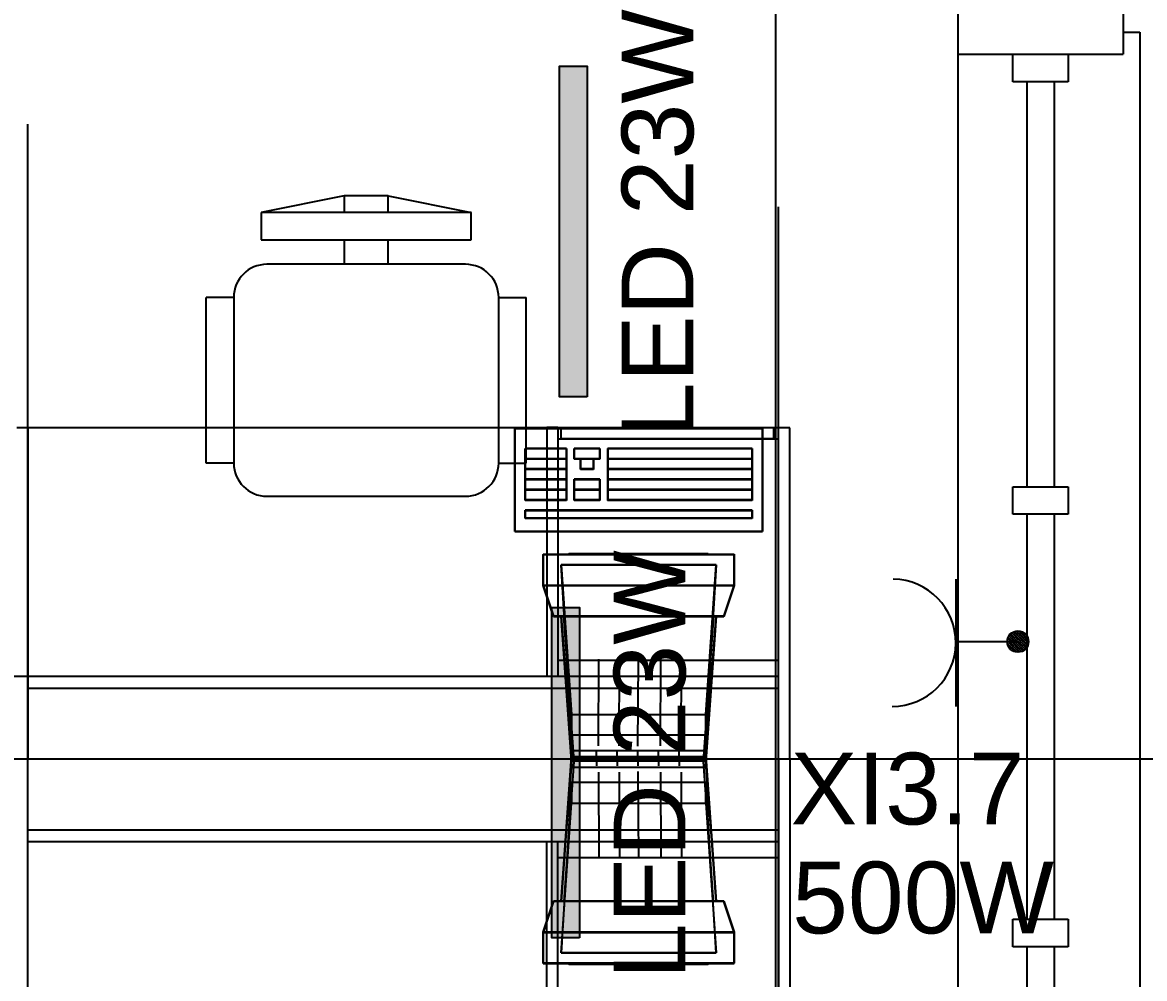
# Model space of a CAD drawing. Header units: metres. Extents: x -11 to 85, y -301 to 135.
# Drawn here: x 45.779 to 47.812, y -206.521 to -204.789 of the extents above; entities that cross this region are included whole.
import ezdxf

# ---------------------------------------------------------------- set-up
doc = ezdxf.new("R2010")
doc.units = ezdxf.units.M
doc.header["$LTSCALE"] = 0.036
doc.header["$PDMODE"] = 2
for name, color, linetype in [('arxitek isogeio', 252, 'Continuous'), ('DIMBLK', 252, 'Continuous'), ('electext', 20, 'Continuous'), ('hatch color', 252, 'Continuous'), ('HLEK-SYMBOL', 3, 'Continuous'), ('HLEK_FL001_SYMBOLS', 230, 'Continuous'), ('KYKLOFORHTES', 152, 'Continuous'), ('Parathira', 252, 'Continuous')]:
    doc.layers.add(name, color=color, linetype=linetype)
doc.styles.add('COMU-N', font='arial.ttf')
doc.styles.get("Standard").update_dxf_attribs({"font": 'arial.ttf'})
doc.dimstyles.new('CADWDOT', dxfattribs={"dimscale": 0.1, "dimtxt": 1.8, "dimasz": 0.08, "dimexe": 2, "dimexo": 0, "dimgap": 0.09, "dimtad": 0, "dimrnd": 0.001, "dimzin": 0, "dimdsep": 46, "dimtxsty": 'Standard', "dimblk1": 'ARTDIM', "dimblk2": 'ARTDIM', "dimsah": 1, "dimcen": 0.09, "dimdle": 0.05, "dimse1": 1, "dimse2": 1, "dimadec": 0, "dimazin": 0, "dimtfac": 1, "dimtmove": 0, "dimatfit": 3, "dimldrblk": 'ARTDIM', "dimfxl": 2, "dimtvp": 0.9999, "dimtolj": 1, "dimtzin": 0, "dimarcsym": 0})

# ---------------------------------------------------------------- blocks, each defined once
blk = doc.blocks.new('A$C52D13D70')
at = {"layer": 'Parathira'}
for p, q in [((-0.33, 0.04), (-0.33, -2.44)), ((-0.3, 0.04), (-0.33, 0.04)), ((-0.1, 0), (-0.2, 0)), ((-0.2, 0), (-0.2, -0.05)), ((-0.1, -0.05), (-0.1, 0)), ((0, 0), (0, -2.4)), ((-0.2, -0.05), (-0.1, -0.05)), ((-0.175, -0.05), (-0.175, -0.7833)), ((-0.125, -0.05), (-0.125, -0.7833)), ((-0.1, -0.7833), (-0.2, -0.7833)), ((-0.2, -0.7833), (-0.2, -0.8333)), ((-0.1, -0.8333), (-0.1, -0.7833)), ((-0.2, -0.8333), (-0.1, -0.8333)), ((-0.175, -0.8333), (-0.175, -1.5667)), ((-0.125, -0.8333), (-0.125, -1.5667)), ((-0.1, -1.5667), (-0.2, -1.5667)), ((-0.2, -1.5667), (-0.2, -1.6167)), ((-0.1, -1.6167), (-0.1, -1.5667)), ((-0.2, -1.6167), (-0.1, -1.6167)), ((-0.175, -1.6167), (-0.175, -2.35)), ((-0.125, -1.6167), (-0.125, -2.35)), ((-0.1, -2.35), (-0.2, -2.35)), ((-0.2, -2.35), (-0.2, -2.4)), ((-0.1, -2.4), (-0.1, -2.35)), ((-0.2, -2.4), (-0.1, -2.4)), ((-0.33, -2.44), (-0.3, -2.44))]:
    blk.add_line(p, q, dxfattribs=at)
blk = doc.blocks.new('ARTDIM')
at = {"layer": 'DIMBLK'}
for p, q in [((0, -24.9975), (0, 24.9975)), ((-24.9975, 0), (24.9975, 0))]:
    blk.add_line(p, q, dxfattribs=at)
blk.add_circle((0, 0), 8.25, dxfattribs=at)
blk = doc.blocks.new('*D1333')
at = {"layer": 'arxitek isogeio', "color": 0, "lineweight": -2}
blk.add_line((47.1437, -200.8048), (47.1437, -207.5388), dxfattribs=at)
at = {"layer": 'Defpoints', "color": 0, "transparency": 16777216}
for p in [(47.4855, -200.7968), (47.1437, -207.5468), (47.4855, -207.5468)]:
    blk.add_point(p, dxfattribs=at)
at = {"layer": 'arxitek isogeio', "color": 0, "lineweight": -2, "xscale": 0.008, "yscale": 0.008, "zscale": 0.008}
for p, rotation in [((47.1437, -200.7968), 90), ((47.1437, -207.5468), 270)]:
    blk.add_blockref('ARTDIM', p, dxfattribs=dict(at, rotation=rotation))
at = {"layer": 'arxitek isogeio', "color": 0, "insert": (46.9637, -204.1718), "char_height": 0.18, "attachment_point": 5, "rotation": 90}
blk.add_mtext('\\A1;6.75', dxfattribs=at)
blk = doc.blocks.new('led 23W')
at = {"layer": 'hatch color'}
blk.add_hatch(color=181, dxfattribs=at).paths.add_polyline_path([(101.2388, -6.7734), (101.2388, -6.7234), (101.8376, -6.7234), (101.8376, -6.7734)])
at = {"layer": 'HLEK_FL001_SYMBOLS'}
blk.add_lwpolyline([(101.2388, -6.7734), (101.2388, -6.7234), (101.8376, -6.7234), (101.8376, -6.7734)], close=True, dxfattribs=at)
blk = doc.blocks.new('gJ6_a14')
at = {"linetype": 'Continuous'}
for p, q in [((-0.1176, 0.1119), (0.113, 0.1119)), ((0, 0.1119), (0, 0))]:
    blk.add_line(p, q, dxfattribs=at)
blk.add_arc((-0.0023, 0.2279), 0.1153, 180, 358.9566, dxfattribs=at)
blk = doc.blocks.new('*X1779')
at = {"color": 0}
for p, q in [((15.598, 2.587), (15.737, 2.727)), ((15.598, 2.622), (15.702, 2.727)), ((15.601, 2.607), (15.609, 2.616)), ((15.604, 2.646), (15.605, 2.647)), ((15.605, 2.559), (15.765, 2.719)), ((15.609, 2.652), (15.618, 2.66)), ((15.614, 2.621), (15.623, 2.63)), ((15.617, 2.536), (15.789, 2.707)), ((15.623, 2.665), (15.631, 2.674)), ((15.627, 2.634), (15.636, 2.643)), ((15.631, 2.603), (15.64, 2.612)), ((15.633, 2.516), (15.808, 2.691)), ((15.636, 2.678), (15.645, 2.687)), ((15.64, 2.647), (15.649, 2.656)), ((15.645, 2.616), (15.654, 2.625)), ((15.649, 2.691), (15.658, 2.7)), ((15.653, 2.501), (15.824, 2.672)), ((15.654, 2.66), (15.662, 2.669)), ((15.658, 2.63), (15.667, 2.638)), ((15.662, 2.705), (15.671, 2.714)), ((15.662, 2.599), (15.671, 2.607)), ((15.667, 2.674), (15.676, 2.683)), ((15.671, 2.643), (15.68, 2.652)), ((15.676, 2.718), (15.678, 2.721)), ((15.676, 2.489), (15.836, 2.648)), ((15.676, 2.612), (15.685, 2.621)), ((15.68, 2.687), (15.689, 2.696)), ((15.685, 2.656), (15.693, 2.665)), ((15.689, 2.625), (15.698, 2.634)), ((15.693, 2.7), (15.702, 2.709)), ((15.698, 2.669), (15.707, 2.678)), ((15.702, 2.638), (15.711, 2.647)), ((15.705, 2.482), (15.843, 2.62)), ((15.707, 2.714), (15.715, 2.722)), ((15.707, 2.607), (15.715, 2.616)), ((15.711, 2.683), (15.72, 2.691)), ((15.715, 2.652), (15.724, 2.66)), ((15.72, 2.727), (15.721, 2.728)), ((15.72, 2.621), (15.729, 2.63)), ((15.724, 2.696), (15.733, 2.705)), ((15.729, 2.665), (15.738, 2.674)), ((15.733, 2.634), (15.742, 2.643)), ((15.738, 2.709), (15.746, 2.718)), ((15.738, 2.603), (15.746, 2.612)), ((15.742, 2.678), (15.751, 2.687)), ((15.746, 2.647), (15.755, 2.656)), ((15.751, 2.722), (15.752, 2.724)), ((15.751, 2.616), (15.76, 2.625)), ((15.755, 2.691), (15.764, 2.7)), ((15.76, 2.66), (15.768, 2.669)), ((15.764, 2.63), (15.773, 2.638)), ((15.768, 2.705), (15.777, 2.714)), ((15.768, 2.599), (15.777, 2.607)), ((15.773, 2.674), (15.782, 2.683)), ((15.777, 2.643), (15.786, 2.652)), ((15.782, 2.612), (15.791, 2.621)), ((15.786, 2.687), (15.795, 2.696)), ((15.791, 2.656), (15.799, 2.665)), ((15.795, 2.625), (15.804, 2.634)), ((15.804, 2.669), (15.813, 2.678)), ((15.808, 2.638), (15.817, 2.647)), ((15.813, 2.607), (15.822, 2.616)), ((15.822, 2.652), (15.83, 2.66)), ((15.826, 2.621), (15.835, 2.63)), ((15.839, 2.634), (15.84, 2.635)), ((15.605, 2.577), (15.614, 2.585)), ((15.611, 2.547), (15.618, 2.554)), ((15.618, 2.59), (15.627, 2.599)), ((15.623, 2.559), (15.631, 2.568)), ((15.627, 2.528), (15.636, 2.537)), ((15.636, 2.572), (15.645, 2.581)), ((15.64, 2.541), (15.649, 2.55)), ((15.645, 2.51), (15.654, 2.519)), ((15.649, 2.585), (15.658, 2.594)), ((15.654, 2.554), (15.662, 2.563)), ((15.658, 2.523), (15.667, 2.532)), ((15.664, 2.494), (15.671, 2.501)), ((15.667, 2.568), (15.676, 2.577)), ((15.671, 2.537), (15.68, 2.546)), ((15.676, 2.506), (15.685, 2.515)), ((15.68, 2.581), (15.689, 2.59)), ((15.685, 2.55), (15.693, 2.559)), ((15.689, 2.519), (15.698, 2.528)), ((15.693, 2.594), (15.702, 2.603)), ((15.693, 2.488), (15.702, 2.497)), ((15.698, 2.563), (15.707, 2.572)), ((15.702, 2.532), (15.711, 2.541)), ((15.707, 2.501), (15.715, 2.51)), ((15.711, 2.577), (15.72, 2.585)), ((15.715, 2.546), (15.724, 2.554)), ((15.72, 2.515), (15.729, 2.523)), ((15.724, 2.59), (15.733, 2.599)), ((15.724, 2.484), (15.733, 2.493)), ((15.729, 2.559), (15.738, 2.568)), ((15.733, 2.528), (15.742, 2.537)), ((15.738, 2.497), (15.746, 2.506)), ((15.741, 2.482), (15.842, 2.584)), ((15.742, 2.572), (15.751, 2.581)), ((15.746, 2.541), (15.755, 2.55)), ((15.751, 2.51), (15.76, 2.519)), ((15.755, 2.585), (15.764, 2.594)), ((15.76, 2.554), (15.768, 2.563)), ((15.764, 2.523), (15.773, 2.532)), ((15.768, 2.493), (15.777, 2.501)), ((15.773, 2.568), (15.782, 2.577)), ((15.777, 2.537), (15.786, 2.546)), ((15.782, 2.506), (15.791, 2.515)), ((15.786, 2.581), (15.795, 2.59)), ((15.791, 2.55), (15.799, 2.559)), ((15.795, 2.519), (15.804, 2.528)), ((15.799, 2.594), (15.808, 2.603)), ((15.804, 2.563), (15.813, 2.572)), ((15.808, 2.532), (15.817, 2.541)), ((15.817, 2.577), (15.826, 2.585)), ((15.822, 2.546), (15.83, 2.554)), ((15.83, 2.59), (15.839, 2.599)), ((15.835, 2.559), (15.835, 2.56)), ((15.844, 2.603), (15.844, 2.603))]:
    blk.add_line(p, q, dxfattribs=at)
blk = doc.blocks.new('GJ6_A78')
at = {"layer": 'HLEK-SYMBOL', "color": 0, "linetype": 'Continuous'}
blk.add_circle((0, 0), 0.0989, dxfattribs=at)
at = {"layer": 'HLEK-SYMBOL', "color": 0, "xscale": 0.8, "yscale": 0.8, "zscale": 0.8}
blk.add_blockref('*X1779', (-12.576, -2.084), dxfattribs=at)
blk = doc.blocks.new('priza')
at = {"layer": 'HLEK_FL001_SYMBOLS', "xscale": 0.1951472641207488, "yscale": 0.1951472641207488, "zscale": 0.1951472641207488}
blk.add_blockref('GJ6_A78', (87.4, -100.4953), dxfattribs=at)
at = {"layer": 'HLEK_FL001_SYMBOLS', "rotation": 180}
blk.add_blockref('gJ6_a14', (87.4, -100.4952), dxfattribs=at)

msp = doc.modelspace()

# ---------------------------------------------------------------- linework, layer by layer
at = {"layer": 'arxitek isogeio'}
for p, q in [((47.4737, -203.9468), (47.4737, -204.8468)), ((47.7737, -203.9468), (47.7737, -204.8468)), ((47.4737, -204.8468), (47.7737, -204.8468)), ((46.3621, -205.1032), (46.2121, -205.1332)), ((46.4421, -205.1032), (46.3621, -205.1032)), ((46.3621, -205.1032), (46.3621, -205.1332)), ((46.4421, -205.1332), (46.4421, -205.1032)), ((46.4421, -205.1032), (46.5921, -205.1332)), ((46.2121, -205.1332), (46.2121, -205.1832)), ((46.5921, -205.1332), (46.2121, -205.1332)), ((46.5921, -205.1832), (46.5921, -205.1332)), ((46.2121, -205.1832), (46.5921, -205.1832)), ((46.3621, -205.1832), (46.3621, -205.2273)), ((46.4421, -205.2273), (46.4421, -205.1832)), ((46.5821, -205.2273), (46.2221, -205.2273)), ((46.1121, -205.5873), (46.1121, -205.2873)), ((46.1621, -205.2873), (46.1121, -205.2873)), ((46.1621, -205.2873), (46.1621, -205.5873)), ((46.6421, -205.2873), (46.6921, -205.2873)), ((46.6421, -205.5873), (46.6421, -205.2873)), ((46.6921, -205.5873), (46.6921, -205.2873)), ((47.1693, -205.5232), (45.7693, -205.5232)), ((45.7893, -205.5232), (45.7893, -206.1232)), ((46.6712, -205.5244), (47.1199, -205.5244)), ((46.6712, -205.7113), (46.6712, -205.5244)), ((46.7492, -205.5231), (46.7296, -205.5231)), ((46.7296, -205.5231), (46.7296, -205.9734)), ((46.7492, -205.5231), (46.7492, -205.9734)), ((46.7553, -205.5432), (46.7553, -205.523)), ((46.7553, -205.523), (47.1403, -205.523)), ((47.1199, -205.5244), (47.1199, -205.7113)), ((47.1403, -205.523), (47.1403, -205.5432)), ((47.1493, -206.1232), (47.1493, -205.5232)), ((47.1693, -206.1232), (47.1693, -205.5232)), ((46.7492, -205.5432), (47.1493, -205.5432)), ((47.1403, -205.5432), (46.7553, -205.5432)), ((46.7647, -205.5618, 0.0001), (46.6899, -205.5618, 0.0001)), ((46.6899, -205.5618, 0.0001), (46.6899, -205.6552, 0.0001)), ((46.7647, -205.5618, 0.0001), (46.7647, -205.6552, 0.0001)), ((46.8255, -205.5618, 0.0001), (46.7787, -205.5618, 0.0001)), ((46.7787, -205.5618, 0.0001), (46.7787, -205.5805, 0.0001)), ((46.8255, -205.5618, 0.0001), (46.8255, -205.5805, 0.0001)), ((46.8395, -205.5618, 0.0001), (46.8395, -205.6552, 0.0001)), ((47.1012, -205.5618, 0.0001), (46.8395, -205.5618, 0.0001)), ((47.1012, -205.5618, 0.0001), (47.1012, -205.6552, 0.0001)), ((46.1621, -205.5873), (46.1121, -205.5873)), ((46.6421, -205.5873), (46.6921, -205.5873)), ((46.7647, -205.5805, 0.0001), (46.6899, -205.5805, 0.0001)), ((46.7904, -205.5805, 0.0001), (46.7787, -205.5805, 0.0001)), ((46.7904, -205.5805, 0.0001), (46.7904, -205.5992, 0.0001)), ((46.8255, -205.5805, 0.0001), (46.8138, -205.5805, 0.0001)), ((46.8138, -205.5805, 0.0001), (46.8138, -205.5992, 0.0001)), ((47.1012, -205.5805, 0.0001), (46.8395, -205.5805, 0.0001)), ((46.7647, -205.5992, 0.0001), (46.6899, -205.5992, 0.0001)), ((46.8138, -205.5992, 0.0001), (46.7904, -205.5992, 0.0001)), ((47.1012, -205.5992, 0.0001), (46.8395, -205.5992, 0.0001)), ((46.7647, -205.6178, 0.0001), (46.6899, -205.6178, 0.0001)), ((46.8255, -205.6178, 0.0001), (46.7787, -205.6178, 0.0001)), ((46.7787, -205.6178, 0.0001), (46.7787, -205.6552, 0.0001)), ((46.8255, -205.6178, 0.0001), (46.8255, -205.6552, 0.0001)), ((47.1012, -205.6178, 0.0001), (46.8395, -205.6178, 0.0001)), ((46.2221, -205.6473), (46.5821, -205.6473)), ((46.7647, -205.6365, 0.0001), (46.6899, -205.6365, 0.0001)), ((46.8255, -205.6365, 0.0001), (46.7787, -205.6365, 0.0001)), ((47.1012, -205.6365, 0.0001), (46.8395, -205.6365, 0.0001)), ((46.7647, -205.6552, 0.0001), (46.6899, -205.6552, 0.0001)), ((46.8255, -205.6552, 0.0001), (46.7787, -205.6552, 0.0001)), ((47.1012, -205.6552, 0.0001), (46.8395, -205.6552, 0.0001)), ((46.6899, -205.6739, 0.0001), (46.6899, -205.688, 0.0001)), ((47.1012, -205.6739, 0.0001), (46.6899, -205.6739, 0.0001)), ((47.1012, -205.688, 0.0001), (46.6899, -205.688, 0.0001)), ((47.1012, -205.6739, 0.0001), (47.1012, -205.688, 0.0001)), ((47.1199, -205.7113), (46.6712, -205.7113)), ((46.7228, -205.7526), (47.0687, -205.7526)), ((46.7228, -205.7526), (46.7228, -205.8087)), ((47.0687, -205.7526), (47.0687, -205.8087)), ((46.7228, -205.8087), (47.0687, -205.8087)), ((46.7228, -205.8087), (46.7415, -205.8648)), ((47.0687, -205.8087), (47.05, -205.8648)), ((47.05, -205.8648), (46.7415, -205.8648)), ((46.7789, -206.1265), (46.7602, -205.8648)), ((47.0313, -205.8648), (47.0126, -206.1265)), ((46.7492, -205.9443), (47.1493, -205.9443)), ((45.7893, -205.9734), (47.1493, -205.9734)), ((45.7893, -205.9948), (47.1493, -205.9948)), ((45.7693, -206.1232), (47.1693, -206.1232)), ((45.7693, -206.1232), (47.1693, -206.1232)), ((45.7893, -206.7232), (45.7893, -206.1232)), ((46.7789, -206.1198), (46.7602, -206.3816)), ((47.0126, -206.1198), (46.7789, -206.1198)), ((47.0126, -206.1265), (46.7789, -206.1265)), ((47.0313, -206.3816), (47.0126, -206.1198)), ((47.1493, -206.1232), (47.1493, -206.7232)), ((47.1693, -206.1232), (47.1693, -206.7232)), ((45.7893, -206.2515), (47.1493, -206.2515)), ((45.7893, -206.2729), (47.1493, -206.2729)), ((46.7296, -206.7232), (46.7296, -206.2729)), ((46.7492, -206.7232), (46.7492, -206.2729)), ((46.7492, -206.3021), (47.1493, -206.3021)), ((46.7228, -206.4377), (46.7415, -206.3816)), ((47.05, -206.3816), (46.7415, -206.3816)), ((47.0687, -206.4377), (47.05, -206.3816)), ((46.7228, -206.4377), (47.0687, -206.4377)), ((46.7228, -206.4937), (46.7228, -206.4377)), ((47.0687, -206.4937), (47.0687, -206.4377)), ((46.7228, -206.4937), (47.0687, -206.4937))]:
    msp.add_line(p, q, dxfattribs=at)
at = {"layer": 'arxitek isogeio', "extrusion": (1.21853e-17, 0.099504, 0.995037)}
for p, q in [((46.7648, -205.5794, 0.0291), (46.69, -205.5794, 0.0291)), ((47.1013, -205.5794, 0.0291), (46.8396, -205.5794, 0.0291)), ((46.7648, -205.598, 0.0309), (46.69, -205.598, 0.0309)), ((47.1013, -205.598, 0.0309), (46.8396, -205.598, 0.0309)), ((46.7648, -205.6166, 0.0328), (46.69, -205.6166, 0.0328)), ((47.1013, -205.6166, 0.0328), (46.8396, -205.6166, 0.0328)), ((46.7648, -205.6352, 0.0346), (46.69, -205.6352, 0.0346)), ((46.8256, -205.6352, 0.0346), (46.7788, -205.6352, 0.0346)), ((47.1013, -205.6352, 0.0346), (46.8396, -205.6352, 0.0346))]:
    msp.add_line(p, q, dxfattribs=at)
at = {"layer": 'arxitek isogeio', "extrusion": (-2.72784e-15, -0.175791, 0.984428)}
for p, q in [((46.8227, -206.0993, 0.2762), (46.8235, -205.9428, 0.3041)), ((46.8602, -206.0993, 0.2762), (46.8609, -205.9428, 0.3041)), ((46.8945, -206.1, 0.2759), (46.8953, -205.9436, 0.3038)), ((46.9352, -206.0993, 0.2762), (46.9359, -205.9428, 0.3041)), ((46.9726, -206.0993, 0.2762), (46.9734, -205.9428, 0.3041))]:
    msp.add_line(p, q, dxfattribs=at)
at = {"layer": 'arxitek isogeio', "extrusion": (-1.22e-16, -0.996241, -0.08663)}
for p, q in [((46.8194, -206.1241, 0.2375), (46.8194, -206.1104, 0.0804)), ((46.8569, -206.1241, 0.2375), (46.8569, -206.1104, 0.0804)), ((46.8944, -206.1241, 0.2375), (46.8944, -206.1104, 0.0804)), ((46.9319, -206.1241, 0.2375), (46.9319, -206.1104, 0.0804)), ((46.9694, -206.1241, 0.2375), (46.9694, -206.1104, 0.0804))]:
    msp.add_line(p, q, dxfattribs=at)
at = {"layer": 'arxitek isogeio', "extrusion": (2.44001e-16, 0.996241, -0.08663)}
for p, q in [((46.8194, -206.1222, 0.2375), (46.8194, -206.1359, 0.0804)), ((46.8569, -206.1222, 0.2375), (46.8569, -206.1359, 0.0804)), ((46.8944, -206.1222, 0.2375), (46.8944, -206.1359, 0.0804)), ((46.9319, -206.1222, 0.2375), (46.9319, -206.1359, 0.0804)), ((46.9694, -206.1222, 0.2375), (46.9694, -206.1359, 0.0804))]:
    msp.add_line(p, q, dxfattribs=at)
at = {"layer": 'arxitek isogeio', "extrusion": (-2.66326e-15, 0.175791, 0.984428)}
for p, q in [((46.8227, -206.147, 0.2762), (46.8235, -206.3035, 0.3041)), ((46.8602, -206.147, 0.2762), (46.8609, -206.3035, 0.3041)), ((46.8945, -206.1463, 0.2759), (46.8953, -206.3028, 0.3038)), ((46.9352, -206.147, 0.2762), (46.9359, -206.3035, 0.3041)), ((46.9726, -206.147, 0.2762), (46.9734, -206.3035, 0.3041))]:
    msp.add_line(p, q, dxfattribs=at)
at = {"layer": 'arxitek isogeio'}
for centre, start, end in [((46.2221, -205.2873), 90, 180), ((46.5821, -205.2873), 0, 90), ((46.2221, -205.5873), 180, 270), ((46.5821, -205.5873), 270, 0)]:
    msp.add_arc(centre, 0.06, start, end, dxfattribs=at)
for p in [(45.7893, -205.9734), (45.7893, -206.1232), (47.1493, -206.1232)]:
    msp.add_point(p, dxfattribs=at)
for points, invisible_edges in [([(46.6713, -205.5241, 0.0187), (46.6713, -205.5241), (46.6713, -205.7111)], 12), ([(46.6713, -205.7111), (46.6713, -205.7111, 0.0374), (46.6713, -205.5241, 0.0187)], 12), ([(47.12, -205.5241, 0.0187), (46.6713, -205.5241, 0.0187), (46.6713, -205.7111, 0.0374)], 12), ([(46.6713, -205.7111, 0.0374), (47.12, -205.7111, 0.0374), (47.12, -205.5241, 0.0187)], 12), ([(47.12, -205.5241), (46.6713, -205.5241), (47.12, -205.5241, 0.0187)], 6), ([(46.6713, -205.5241, 0.0187), (47.12, -205.5241, 0.0187), (46.6713, -205.5241)], 6), ([(47.12, -205.5241, 0.0187), (47.12, -205.7111, 0.0374), (47.12, -205.5241)], 6), ([(47.12, -205.7111), (47.12, -205.5241), (47.12, -205.7111, 0.0374)], 6), ([(46.7648, -205.5613, 0.0226), (46.69, -205.5613, 0.0226), (46.69, -205.5608, 0.0272)], 12), ([(46.69, -205.5608, 0.0272), (46.7648, -205.5608, 0.0272), (46.7648, -205.5613, 0.0226)], 12), ([(46.69, -205.6538, 0.0365), (46.69, -205.5608, 0.0272), (46.69, -205.5613, 0.0226)], 12), ([(46.7648, -205.5608, 0.0272), (46.69, -205.5608, 0.0272), (46.69, -205.6538, 0.0365)], 12), ([(46.69, -205.6538, 0.0365), (46.7648, -205.6538, 0.0365), (46.7648, -205.5608, 0.0272)], 12), ([(46.69, -205.5613, 0.0226), (46.69, -205.6543, 0.0319), (46.69, -205.6538, 0.0365)], 12), ([(46.7648, -205.6543, 0.0319), (46.7648, -205.5613, 0.0226), (46.7648, -205.5608, 0.0272)], 12), ([(46.7648, -205.5608, 0.0272), (46.7648, -205.6538, 0.0365), (46.7648, -205.6543, 0.0319)], 12), ([(46.8255, -205.5613, 0.0226), (46.7788, -205.5613, 0.0226), (46.7788, -205.5608, 0.0272)], 12), ([(46.7788, -205.5608, 0.0272), (46.8255, -205.5608, 0.0272), (46.8255, -205.5613, 0.0226)], 12), ([(46.7788, -205.5794, 0.0291), (46.7788, -205.5608, 0.0272), (46.7788, -205.5613, 0.0226)], 12), ([(46.7788, -205.5794, 0.0291), (46.8255, -205.5794, 0.0291), (46.7788, -205.5608, 0.0272)], 6), ([(46.7788, -205.5608, 0.0272), (46.8255, -205.5794, 0.0291), (46.8255, -205.5608, 0.0272)], 5), ([(46.7788, -205.5613, 0.0226), (46.7788, -205.5799, 0.0244), (46.7788, -205.5794, 0.0291)], 12), ([(46.8255, -205.5799, 0.0244), (46.8255, -205.5613, 0.0226), (46.8255, -205.5608, 0.0272)], 12), ([(46.8255, -205.5608, 0.0272), (46.8255, -205.5794, 0.0291), (46.8255, -205.5799, 0.0244)], 12), ([(47.1013, -205.5613, 0.0226), (46.8396, -205.5613, 0.0226), (47.1013, -205.5608, 0.0272)], 6), ([(46.8396, -205.5608, 0.0272), (47.1013, -205.5608, 0.0272), (46.8396, -205.5613, 0.0226)], 6), ([(46.8396, -205.5613, 0.0226), (46.8396, -205.6543, 0.0319), (46.8396, -205.5608, 0.0272)], 6), ([(46.8396, -205.6538, 0.0365), (46.8396, -205.5608, 0.0272), (46.8396, -205.6543, 0.0319)], 6), ([(47.1013, -205.5608, 0.0272), (46.8396, -205.5608, 0.0272), (46.8396, -205.6538, 0.0365)], 12), ([(46.8396, -205.6538, 0.0365), (47.1013, -205.6538, 0.0365), (47.1013, -205.5608, 0.0272)], 12), ([(47.1013, -205.5608, 0.0272), (47.1013, -205.6538, 0.0365), (47.1013, -205.5613, 0.0226)], 6), ([(47.1013, -205.6543, 0.0319), (47.1013, -205.5613, 0.0226), (47.1013, -205.6538, 0.0365)], 6), ([(46.7788, -205.5799, 0.0244), (46.7905, -205.5799, 0.0244), (46.7905, -205.5794, 0.0291)], 12), ([(46.7905, -205.5794, 0.0291), (46.7788, -205.5794, 0.0291), (46.7788, -205.5799, 0.0244)], 12), ([(46.7905, -205.598, 0.0309), (46.7905, -205.5794, 0.0291), (46.7905, -205.5799, 0.0244)], 12), ([(46.8139, -205.598, 0.0309), (46.8139, -205.5794, 0.0291), (46.7905, -205.598, 0.0309)], 6), ([(46.7905, -205.5794, 0.0291), (46.7905, -205.598, 0.0309), (46.8139, -205.5794, 0.0291)], 6), ([(46.7905, -205.5799, 0.0244), (46.7905, -205.5985, 0.0263), (46.7905, -205.598, 0.0309)], 12), ([(46.8255, -205.5799, 0.0244), (46.8255, -205.5794, 0.0291), (46.8139, -205.5794, 0.0291)], 12), ([(46.8255, -205.5799, 0.0244), (46.8139, -205.5794, 0.0291), (46.8139, -205.5799, 0.0244)], 5), ([(46.8139, -205.5985, 0.0263), (46.8139, -205.5799, 0.0244), (46.8139, -205.5794, 0.0291)], 12), ([(46.8139, -205.5794, 0.0291), (46.8139, -205.598, 0.0309), (46.8139, -205.5985, 0.0263)], 12), ([(46.7905, -205.5985, 0.0263), (46.8139, -205.5985, 0.0263), (46.8139, -205.598, 0.0309)], 12), ([(46.8139, -205.598, 0.0309), (46.7905, -205.598, 0.0309), (46.7905, -205.5985, 0.0263)], 12), ([(46.8255, -205.6171, 0.0281), (46.7788, -205.6171, 0.0281), (46.7788, -205.6166, 0.0328)], 12), ([(46.7788, -205.6166, 0.0328), (46.8255, -205.6166, 0.0328), (46.8255, -205.6171, 0.0281)], 12), ([(46.7788, -205.6538, 0.0365), (46.7788, -205.6166, 0.0328), (46.7788, -205.6171, 0.0281)], 12), ([(46.8255, -205.6166, 0.0328), (46.7788, -205.6166, 0.0328), (46.7788, -205.6538, 0.0365)], 12), ([(46.7788, -205.6538, 0.0365), (46.8255, -205.6538, 0.0365), (46.8255, -205.6166, 0.0328)], 12), ([(46.7788, -205.6171, 0.0281), (46.7788, -205.6543, 0.0319), (46.7788, -205.6538, 0.0365)], 12), ([(46.8255, -205.6543, 0.0319), (46.8255, -205.6171, 0.0281), (46.8255, -205.6166, 0.0328)], 12), ([(46.8255, -205.6166, 0.0328), (46.8255, -205.6538, 0.0365), (46.8255, -205.6543, 0.0319)], 12), ([(46.69, -205.6543, 0.0319), (46.7648, -205.6543, 0.0319), (46.7648, -205.6538, 0.0365)], 12), ([(46.7648, -205.6538, 0.0365), (46.69, -205.6538, 0.0365), (46.69, -205.6543, 0.0319)], 12), ([(46.7788, -205.6543, 0.0319), (46.8255, -205.6543, 0.0319), (46.8255, -205.6538, 0.0365)], 12), ([(46.8255, -205.6538, 0.0365), (46.7788, -205.6538, 0.0365), (46.7788, -205.6543, 0.0319)], 12), ([(46.8396, -205.6543, 0.0319), (47.1013, -205.6543, 0.0319), (46.8396, -205.6538, 0.0365)], 6), ([(47.1013, -205.6538, 0.0365), (46.8396, -205.6538, 0.0365), (47.1013, -205.6543, 0.0319)], 6), ([(47.1013, -205.6729, 0.0337), (46.69, -205.6729, 0.0337), (46.69, -205.6725, 0.0384)], 12), ([(46.69, -205.6725, 0.0384), (47.1013, -205.6725, 0.0384), (47.1013, -205.6729, 0.0337)], 12), ([(46.69, -205.6864, 0.0398), (46.69, -205.6725, 0.0384), (46.69, -205.6729, 0.0337)], 12), ([(47.1013, -205.6725, 0.0384), (46.69, -205.6725, 0.0384), (46.69, -205.6864, 0.0398)], 12), ([(46.69, -205.6864, 0.0398), (47.1013, -205.6864, 0.0398), (47.1013, -205.6725, 0.0384)], 12), ([(46.69, -205.6729, 0.0337), (46.69, -205.6869, 0.0351), (46.69, -205.6864, 0.0398)], 12), ([(47.1013, -205.6864, 0.0398), (46.69, -205.6864, 0.0398), (46.69, -205.6869, 0.0351)], 7), ([(46.69, -205.6869, 0.0351), (47.1013, -205.6869, 0.0351), (46.69, -205.6864, 0.0398)], 14), ([(47.1013, -205.6864, 0.0398), (46.69, -205.6864, 0.0398), (47.1013, -205.6869, 0.0351)], 7), ([(47.1013, -205.6869, 0.0351), (47.1013, -205.6729, 0.0337), (47.1013, -205.6725, 0.0384)], 12), ([(47.1013, -205.6725, 0.0384), (47.1013, -205.6864, 0.0398), (47.1013, -205.6869, 0.0351)], 12), ([(47.12, -205.7111, 0.0374), (46.6713, -205.7111, 0.0374), (47.12, -205.7111)], 6), ([(46.6713, -205.7111), (47.12, -205.7111), (46.6713, -205.7111, 0.0374)], 6), ([(46.7227, -205.809, 0.0561), (46.7227, -205.809, 0.3739), (46.7227, -205.753, 0.0561)], 6), ([(46.7227, -205.753, 0.3739), (46.7227, -205.753, 0.0561), (46.7227, -205.809, 0.3739)], 6), ([(47.0686, -205.753, 0.3739), (46.7227, -205.753, 0.3739), (46.7227, -205.809, 0.3739)], 12), ([(46.7227, -205.809, 0.3739), (47.0686, -205.809, 0.3739), (47.0686, -205.753, 0.3739)], 12), ([(47.0686, -205.753, 0.0561), (46.7227, -205.753, 0.0561), (47.0686, -205.753, 0.3739)], 6), ([(46.7227, -205.753, 0.3739), (47.0686, -205.753, 0.3739), (46.7227, -205.753, 0.0561)], 6), ([(46.7554, -205.7717, 0.0561), (46.7741, -206.0428), (46.7741, -206.0801, 0.0561)], 5), ([(46.7554, -205.7717), (46.7741, -206.0428), (46.7554, -205.7717, 0.0561)], 6), ([(47.0359, -205.7717), (46.7554, -205.7717), (47.0359, -205.7717, 0.0561)], 6), ([(46.7554, -205.7717, 0.0561), (47.0359, -205.7717, 0.0561), (46.7554, -205.7717)], 6), ([(47.0172, -206.0428), (47.0359, -205.7717, 0.0561), (47.0172, -206.0801, 0.0561)], 5), ([(47.0172, -206.0428), (47.0359, -205.7717), (47.0359, -205.7717, 0.0561)], 12), ([(47.0686, -205.809, 0.3739), (47.0686, -205.809, 0.0561), (47.0686, -205.753, 0.0561)], 12), ([(47.0686, -205.753, 0.0561), (47.0686, -205.753, 0.3739), (47.0686, -205.809, 0.3739)], 12), ([(46.7227, -205.809, 0.3739), (46.7227, -205.809, 0.0561), (46.7414, -205.8651, 0.0561)], 12), ([(46.7227, -205.809, 0.3739), (46.7414, -205.8651, 0.0561), (46.7414, -205.8651, 0.3459)], 5), ([(46.7414, -205.8651, 0.3459), (47.0686, -205.809, 0.3739), (46.7227, -205.809, 0.3739)], 5), ([(47.0499, -205.8651, 0.3459), (47.0686, -205.809, 0.3739), (46.7414, -205.8651, 0.3459)], 6), ([(47.0686, -205.809, 0.0561), (47.0686, -205.809, 0.3739), (47.0499, -205.8651, 0.0561)], 6), ([(47.0499, -205.8651, 0.0561), (47.0686, -205.809, 0.3739), (47.0499, -205.8651, 0.3459)], 5), ([(46.7414, -205.8651, 0.3459), (46.7554, -205.8651, 0.3178), (47.0499, -205.8651, 0.3459)], 7), ([(46.7414, -205.8651, 0.3459), (46.7414, -205.8651, 0.0561), (46.7554, -205.8651, 0.0561)], 12), ([(46.7414, -205.8651, 0.3459), (46.7554, -205.8651, 0.0561), (46.7554, -205.8651, 0.3178)], 13), ([(46.7741, -206.1269, 0.2711), (47.0359, -205.8651, 0.3178), (46.7554, -205.8651, 0.3178)], 5), ([(46.7554, -205.8651, 0.0561), (46.7741, -206.1269, 0.2711), (46.7554, -205.8651, 0.3178)], 5), ([(46.7741, -206.1082, 0.0561), (46.7741, -206.1269, 0.2711), (46.7554, -205.8651, 0.0561)], 6), ([(47.0359, -205.8651, 0.3178), (47.0499, -205.8651, 0.3459), (46.7554, -205.8651, 0.3178)], 7), ([(47.0172, -206.1269, 0.2711), (47.0359, -205.8651, 0.3178), (46.7741, -206.1269, 0.2711)], 6), ([(47.0172, -206.1269, 0.2711), (47.0359, -205.8651, 0.0561), (47.0359, -205.8651, 0.3178)], 5), ([(47.0172, -206.1269, 0.2711), (47.0172, -206.1082, 0.0561), (47.0359, -205.8651, 0.0561)], 12), ([(47.0499, -205.8651, 0.0561), (47.0499, -205.8651, 0.3459), (47.0359, -205.8651, 0.3178)], 14), ([(47.0499, -205.8651, 0.0561), (47.0359, -205.8651, 0.3178), (47.0359, -205.8651, 0.0561)], 5), ([(47.0172, -206.0801, 0.0561), (46.7741, -206.0801, 0.0561), (47.0172, -206.0428)], 6), ([(46.7741, -206.0428), (47.0172, -206.0428), (46.7741, -206.0801, 0.0561)], 6), ([(47.0172, -206.1269, 0.2711), (46.7741, -206.1269, 0.2711), (46.7741, -206.1082, 0.0561)], 12), ([(46.7741, -206.1082, 0.0561), (47.0172, -206.1082, 0.0561), (47.0172, -206.1269, 0.2711)], 12), ([(46.7741, -206.1195, 0.2711), (47.0359, -206.3812, 0.3178), (46.7554, -206.3812, 0.3178)], 5), ([(46.7554, -206.3812, 0.0561), (46.7741, -206.1195, 0.2711), (46.7554, -206.3812, 0.3178)], 5), ([(46.7741, -206.1381, 0.0561), (46.7741, -206.1195, 0.2711), (46.7554, -206.3812, 0.0561)], 6), ([(47.0172, -206.1195, 0.2711), (47.0359, -206.3812, 0.3178), (46.7741, -206.1195, 0.2711)], 6), ([(47.0172, -206.1195, 0.2711), (46.7741, -206.1195, 0.2711), (46.7741, -206.1381, 0.0561)], 12), ([(46.7741, -206.1381, 0.0561), (47.0172, -206.1381, 0.0561), (47.0172, -206.1195, 0.2711)], 12), ([(47.0172, -206.1195, 0.2711), (47.0359, -206.3812, 0.0561), (47.0359, -206.3812, 0.3178)], 5), ([(47.0172, -206.1195, 0.2711), (47.0172, -206.1381, 0.0561), (47.0359, -206.3812, 0.0561)], 12), ([(46.7554, -206.4747, 0.0561), (46.7741, -206.2036), (46.7741, -206.1662, 0.0561)], 5), ([(47.0172, -206.1662, 0.0561), (46.7741, -206.1662, 0.0561), (47.0172, -206.2036)], 6), ([(46.7741, -206.2036), (47.0172, -206.2036), (46.7741, -206.1662, 0.0561)], 6), ([(47.0172, -206.2036), (47.0359, -206.4747, 0.0561), (47.0172, -206.1662, 0.0561)], 5), ([(46.7554, -206.4747), (46.7741, -206.2036), (46.7554, -206.4747, 0.0561)], 6), ([(47.0172, -206.2036), (47.0359, -206.4747), (47.0359, -206.4747, 0.0561)], 12), ([(46.7227, -206.4373, 0.3739), (46.7227, -206.4373, 0.0561), (46.7414, -206.3812, 0.0561)], 12), ([(46.7227, -206.4373, 0.3739), (46.7414, -206.3812, 0.0561), (46.7414, -206.3812, 0.3459)], 5), ([(46.7414, -206.3812, 0.3459), (47.0686, -206.4373, 0.3739), (46.7227, -206.4373, 0.3739)], 5), ([(46.7414, -206.3812, 0.3459), (46.7554, -206.3812, 0.3178), (47.0499, -206.3812, 0.3459)], 7), ([(46.7414, -206.3812, 0.3459), (46.7414, -206.3812, 0.0561), (46.7554, -206.3812, 0.0561)], 12), ([(46.7414, -206.3812, 0.3459), (46.7554, -206.3812, 0.0561), (46.7554, -206.3812, 0.3178)], 13), ([(47.0499, -206.3812, 0.3459), (47.0686, -206.4373, 0.3739), (46.7414, -206.3812, 0.3459)], 6), ([(47.0359, -206.3812, 0.3178), (47.0499, -206.3812, 0.3459), (46.7554, -206.3812, 0.3178)], 7), ([(47.0499, -206.3812, 0.0561), (47.0499, -206.3812, 0.3459), (47.0359, -206.3812, 0.3178)], 14), ([(47.0499, -206.3812, 0.0561), (47.0359, -206.3812, 0.3178), (47.0359, -206.3812, 0.0561)], 5), ([(47.0686, -206.4373, 0.0561), (47.0686, -206.4373, 0.3739), (47.0499, -206.3812, 0.0561)], 6), ([(47.0499, -206.3812, 0.0561), (47.0686, -206.4373, 0.3739), (47.0499, -206.3812, 0.3459)], 5), ([(46.7227, -206.4373, 0.0561), (46.7227, -206.4373, 0.3739), (46.7227, -206.4934, 0.0561)], 6), ([(46.7227, -206.4934, 0.3739), (46.7227, -206.4934, 0.0561), (46.7227, -206.4373, 0.3739)], 6), ([(47.0686, -206.4934, 0.3739), (46.7227, -206.4934, 0.3739), (46.7227, -206.4373, 0.3739)], 12), ([(46.7227, -206.4373, 0.3739), (47.0686, -206.4373, 0.3739), (47.0686, -206.4934, 0.3739)], 12), ([(47.0686, -206.4373, 0.3739), (47.0686, -206.4373, 0.0561), (47.0686, -206.4934, 0.0561)], 12), ([(47.0686, -206.4934, 0.0561), (47.0686, -206.4934, 0.3739), (47.0686, -206.4373, 0.3739)], 12), ([(47.0359, -206.4747), (46.7554, -206.4747), (47.0359, -206.4747, 0.0561)], 6), ([(46.7554, -206.4747, 0.0561), (47.0359, -206.4747, 0.0561), (46.7554, -206.4747)], 6), ([(47.0686, -206.4934, 0.0561), (46.7227, -206.4934, 0.0561), (47.0686, -206.4934, 0.3739)], 6), ([(46.7227, -206.4934, 0.3739), (47.0686, -206.4934, 0.3739), (46.7227, -206.4934, 0.0561)], 6)]:
    msp.add_3dface(points, dxfattribs=dict(at, invisible_edges=invisible_edges))
for points in [[(47.0219, -205.7516, 0.3272), (46.7695, -205.7516, 0.3272), (46.7695, -205.7516, 0.1028), (47.0219, -205.7516, 0.1028)], [(46.7928, -205.7715, 0.028), (46.7741, -205.7715, 0.028), (46.7741, -205.7715, 0.014), (46.7928, -205.7715, 0.014)], [(46.8489, -205.7715, 0.028), (46.8302, -205.7715, 0.028), (46.8302, -205.7715, 0.014), (46.8489, -205.7715, 0.014)], [(46.8863, -205.7715, 0.028), (46.8676, -205.7715, 0.028), (46.8676, -205.7715, 0.014), (46.8863, -205.7715, 0.014)], [(46.9237, -205.7715, 0.028), (46.905, -205.7715, 0.028), (46.905, -205.7715, 0.014), (46.9237, -205.7715, 0.014)], [(46.7928, -206.4748, 0.028), (46.7741, -206.4748, 0.028), (46.7741, -206.4748, 0.014), (46.7928, -206.4748, 0.014)], [(46.8489, -206.4748, 0.028), (46.8302, -206.4748, 0.028), (46.8302, -206.4748, 0.014), (46.8489, -206.4748, 0.014)], [(46.8863, -206.4748, 0.028), (46.8676, -206.4748, 0.028), (46.8676, -206.4748, 0.014), (46.8863, -206.4748, 0.014)], [(46.9237, -206.4748, 0.028), (46.905, -206.4748, 0.028), (46.905, -206.4748, 0.014), (46.9237, -206.4748, 0.014)], [(47.0219, -206.4948, 0.3272), (46.7695, -206.4948, 0.3272), (46.7695, -206.4948, 0.1028), (47.0219, -206.4948, 0.1028)]]:
    msp.add_3dface(points, dxfattribs=at)

# ---------------------------------------------------------------- block references
at = {"layer": 'arxitek isogeio', "xscale": -1}
msp.add_blockref('A$C52D13D70', (47.4737, -204.8468), dxfattribs=at)
at = {"layer": 'HLEK_FL001_SYMBOLS', "rotation": 270}
msp.add_blockref('priza', (148.078, -118.5106), dxfattribs=at)
at = {"layer": 'KYKLOFORHTES', "rotation": 90}
for p in [(40.0291, -306.7062), (40.0149, -307.6864)]:
    msp.add_blockref('led 23W', p, dxfattribs=at)

# ---------------------------------------------------------------- texts
at = {"layer": 'electext'}
for p in [(46.9948, -205.542), (46.9805, -206.5222)]:
    msp.add_text('LED 23W', height=0.13, rotation=90, dxfattribs=at).set_placement(p)
at = {"layer": 'HLEK_FL001_SYMBOLS', "char_height": 0.13, "attachment_point": 1, "style": 'COMU-N'}
for s, width, insert in [('ΧΙ3.7', 0.495006, (47.1708, -206.112)), ('500W', 0.45, (47.1738, -206.3093))]:
    msp.add_mtext_dynamic_manual_height_columns(s, width=width, gutter_width=0.65, heights=[0], dxfattribs=dict(at, insert=insert))

# ---------------------------------------------------------------- dimensions: what is measured, and where the dimension line sits
at = {"layer": 'arxitek isogeio'}
dim = msp.add_linear_dim(base=(47.1437, -207.5468), p1=(47.4855, -200.7968), p2=(47.4855, -207.5468), angle=90, dimstyle='CADWDOT', dxfattribs=at)
dim.commit()
dim.dimension.update_dxf_attribs({"geometry": '*D1333', "text_midpoint": (46.9637, -204.1718)})

doc.saveas('drawing.dxf')
